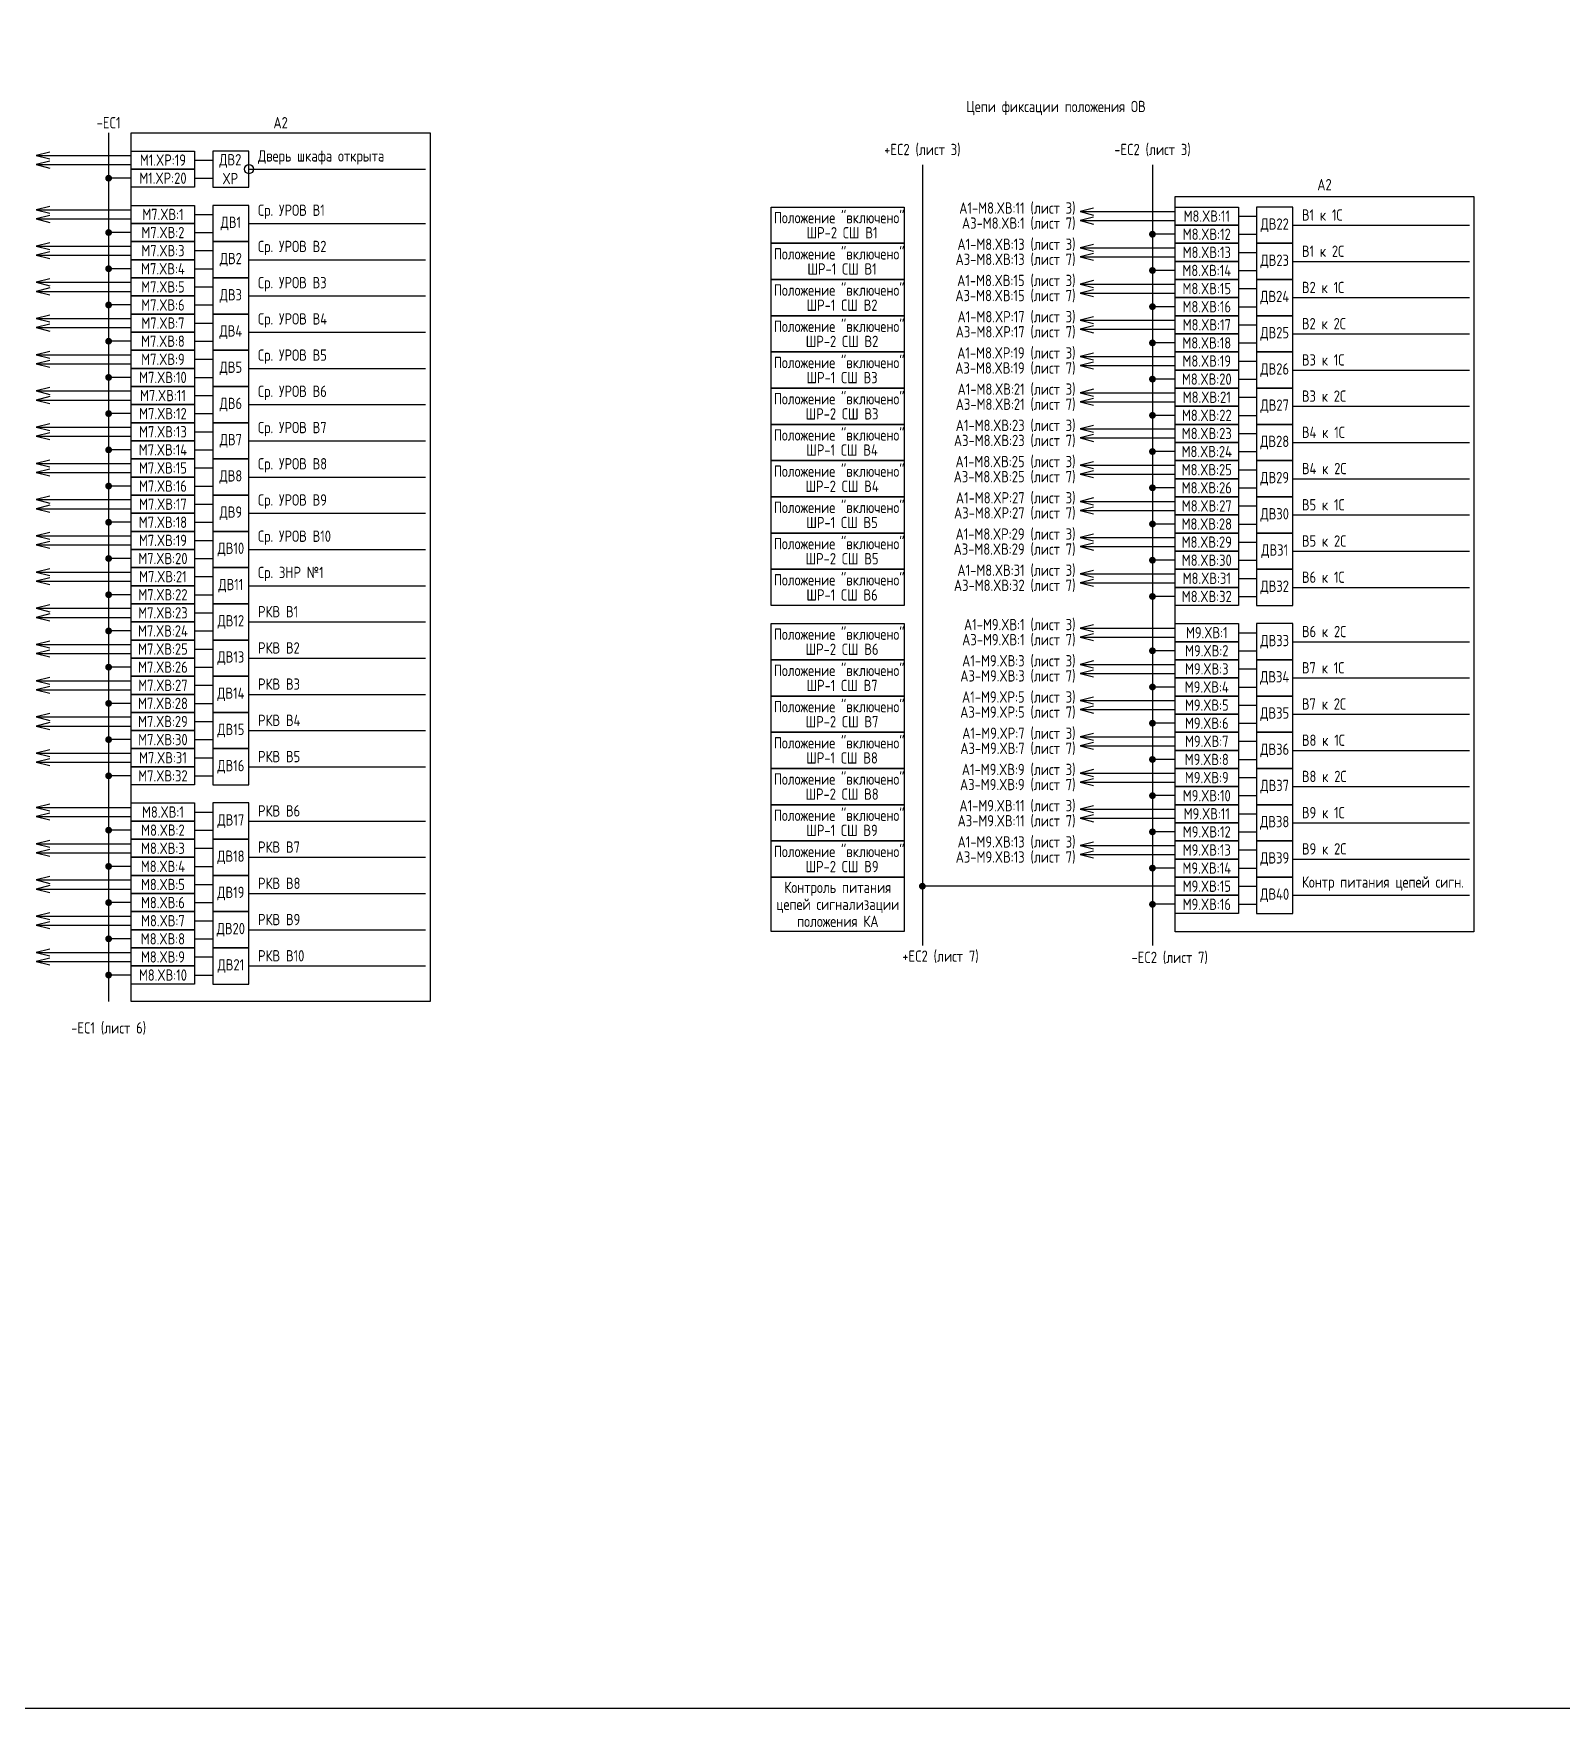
# Model space of a CAD drawing. Header units: millimetres. Extents: x -997 to 6341, y -90 to 618.
# Drawn here: x 1582.4 to 1919.9, y -90 to 280 of the extents above; entities that cross this region are included whole.
import ezdxf

# ---------------------------------------------------------------- set-up
doc = ezdxf.new("R2010")
doc.units = ezdxf.units.MM
doc.styles.add('Gost_type_A', font='GOST_A.TTF')

# ---------------------------------------------------------------- blocks, each defined once
blk = doc.blocks.new('POINT')
at = {"const_width": 0.75}
blk.add_lwpolyline([(-0.375, 0, 1), (0.375, 0, 1)], format="xyb", close=True, dxfattribs=at)

msp = doc.modelspace()

# ---------------------------------------------------------------- linework, layer by layer
for p, q in [((1599, 258), (1599, 66.15)), ((1583, 253), (1604, 253)), ((1618, 252), (1622, 252)), ((1583, 251), (1604, 251)), ((1604, 248), (1599, 248)), ((1618, 248), (1622, 248)), ((1630, 250), (1669, 250)), ((1778.75, 250.93), (1778.75, 78.49)), ((1829.58, 250.93), (1829.58, 78.49)), ((1583, 241), (1604, 241)), ((1813.58, 240.62), (1834.58, 240.62)), ((1583, 239), (1604, 239)), ((1618, 240), (1622, 240)), ((1630, 238), (1669, 238)), ((1813.58, 238.62), (1834.58, 238.62)), ((1848.58, 239.62), (1852.58, 239.62)), ((1860.58, 237.62), (1899.58, 237.62)), ((1604, 236), (1599, 236)), ((1618, 236), (1622, 236)), ((1834.58, 235.62), (1829.58, 235.62)), ((1848.58, 235.62), (1852.58, 235.62)), ((1583, 233), (1604, 233)), ((1583, 231), (1604, 231)), ((1618, 232), (1622, 232)), ((1630, 230), (1669, 230)), ((1813.58, 232.62), (1834.58, 232.62)), ((1813.58, 230.62), (1834.58, 230.62)), ((1848.58, 231.62), (1852.58, 231.62)), ((1860.58, 229.62), (1899.58, 229.62)), ((1604, 228), (1599, 228)), ((1618, 228), (1622, 228)), ((1834.58, 227.62), (1829.58, 227.62)), ((1848.58, 227.62), (1852.58, 227.62)), ((1583, 225), (1604, 225)), ((1583, 223), (1604, 223)), ((1618, 224), (1622, 224)), ((1630, 222), (1669, 222)), ((1813.58, 224.62), (1834.58, 224.62)), ((1813.58, 222.62), (1834.58, 222.62)), ((1848.58, 223.62), (1852.58, 223.62)), ((1604, 220), (1599, 220)), ((1618, 220), (1622, 220)), ((1834.58, 219.62), (1829.58, 219.62)), ((1848.58, 219.62), (1852.58, 219.62)), ((1860.58, 221.62), (1899.58, 221.62)), ((1583, 217), (1604, 217)), ((1583, 215), (1604, 215)), ((1618, 216), (1622, 216)), ((1813.58, 216.62), (1834.58, 216.62)), ((1813.58, 214.62), (1834.58, 214.62)), ((1821.18, 216.62), (1834.58, 216.62)), ((1848.58, 215.62), (1852.58, 215.62)), ((1604, 212), (1599, 212)), ((1618, 212), (1622, 212)), ((1630, 214), (1669, 214)), ((1834.58, 211.62), (1829.58, 211.62)), ((1848.58, 211.62), (1852.58, 211.62)), ((1860.58, 213.62), (1899.58, 213.62)), ((1583, 209), (1604, 209)), ((1618, 208), (1622, 208)), ((1813.58, 208.62), (1834.58, 208.62)), ((1848.58, 207.62), (1852.58, 207.62)), ((1583, 207), (1604, 207)), ((1604, 204), (1599, 204)), ((1618, 204), (1622, 204)), ((1630, 206), (1669, 206)), ((1813.58, 206.62), (1834.58, 206.62)), ((1834.58, 203.62), (1829.58, 203.62)), ((1848.58, 203.62), (1852.58, 203.62)), ((1860.58, 205.62), (1899.58, 205.62)), ((1583, 201), (1604, 201)), ((1618, 200), (1622, 200)), ((1813.58, 200.62), (1834.58, 200.62)), ((1583, 199), (1604, 199)), ((1630, 198), (1669, 198)), ((1813.58, 198.62), (1834.58, 198.62)), ((1848.58, 199.62), (1852.58, 199.62)), ((1860.58, 197.62), (1899.58, 197.62)), ((1583, 193), (1604, 193)), ((1604, 196), (1599, 196)), ((1618, 196), (1622, 196)), ((1813.58, 192.62), (1834.58, 192.62)), ((1834.58, 195.62), (1829.58, 195.62)), ((1848.58, 195.62), (1852.58, 195.62)), ((1583, 191), (1604, 191)), ((1618, 192), (1622, 192)), ((1630, 190), (1669, 190)), ((1813.58, 190.62), (1834.58, 190.62)), ((1848.58, 191.62), (1852.58, 191.62)), ((1860.58, 189.62), (1899.58, 189.62)), ((1583, 185), (1604, 185)), ((1604, 188), (1599, 188)), ((1618, 188), (1622, 188)), ((1834.58, 187.62), (1829.58, 187.62)), ((1848.58, 187.62), (1852.58, 187.62)), ((1583, 183), (1604, 183)), ((1618, 184), (1622, 184)), ((1630, 182), (1669, 182)), ((1813.58, 184.62), (1834.58, 184.62)), ((1813.58, 182.62), (1834.58, 182.62)), ((1848.58, 183.62), (1852.58, 183.62)), ((1860.58, 181.62), (1899.58, 181.62)), ((1604, 180), (1599, 180)), ((1618, 180), (1622, 180)), ((1834.58, 179.62), (1829.58, 179.62)), ((1848.58, 179.62), (1852.58, 179.62)), ((1583, 177), (1604, 177)), ((1583, 175), (1604, 175)), ((1618, 176), (1622, 176)), ((1630, 174), (1669, 174)), ((1813.58, 176.62), (1834.58, 176.62)), ((1813.58, 174.62), (1834.58, 174.62)), ((1848.58, 175.62), (1852.58, 175.62)), ((1604, 172), (1599, 172)), ((1618, 172), (1622, 172)), ((1834.58, 171.62), (1829.58, 171.62)), ((1848.58, 171.62), (1852.58, 171.62)), ((1860.58, 173.62), (1899.58, 173.62)), ((1583, 169), (1604, 169)), ((1583, 167), (1604, 167)), ((1618, 168), (1622, 168)), ((1813.58, 168.62), (1834.58, 168.62)), ((1813.58, 166.62), (1834.58, 166.62)), ((1848.58, 167.62), (1852.58, 167.62)), ((1604, 164), (1599, 164)), ((1618, 164), (1622, 164)), ((1630, 166), (1669, 166)), ((1834.58, 163.62), (1829.58, 163.62)), ((1848.58, 163.62), (1852.58, 163.62)), ((1860.58, 165.62), (1899.58, 165.62)), ((1583, 161), (1604, 161)), ((1618, 160), (1622, 160)), ((1813.58, 160.62), (1834.58, 160.62)), ((1848.58, 159.62), (1852.58, 159.62)), ((1583, 159), (1604, 159)), ((1604, 156), (1599, 156)), ((1618, 156), (1622, 156)), ((1630, 158), (1669, 158)), ((1813.58, 158.62), (1834.58, 158.62)), ((1834.58, 155.62), (1829.58, 155.62)), ((1848.58, 155.62), (1852.58, 155.62)), ((1860.58, 157.62), (1899.58, 157.62)), ((1583, 153), (1604, 153)), ((1618, 152), (1622, 152)), ((1583, 151), (1604, 151)), ((1604, 148), (1599, 148)), ((1618, 148), (1622, 148)), ((1630, 150), (1669, 150)), ((1813.58, 148.62), (1834.58, 148.62)), ((1583, 145), (1604, 145)), ((1813.58, 146.62), (1834.58, 146.62)), ((1848.58, 147.62), (1852.58, 147.62)), ((1860.58, 145.62), (1899.58, 145.62)), ((1583, 143), (1604, 143)), ((1618, 144), (1622, 144)), ((1630, 142), (1669, 142)), ((1813.58, 140.62), (1834.58, 140.62)), ((1834.58, 143.62), (1829.58, 143.62)), ((1848.58, 143.62), (1852.58, 143.62)), ((1583, 137), (1604, 137)), ((1604, 140), (1599, 140)), ((1618, 140), (1622, 140)), ((1813.58, 138.62), (1834.58, 138.62)), ((1848.58, 139.62), (1852.58, 139.62)), ((1860.58, 137.62), (1899.58, 137.62)), ((1583, 135), (1604, 135)), ((1618, 136), (1622, 136)), ((1630, 134), (1669, 134)), ((1834.58, 135.62), (1829.58, 135.62)), ((1848.58, 135.62), (1852.58, 135.62)), ((1604, 132), (1599, 132)), ((1618, 132), (1622, 132)), ((1813.58, 132.62), (1834.58, 132.62)), ((1813.58, 130.62), (1834.58, 130.62)), ((1848.58, 131.62), (1852.58, 131.62)), ((1860.58, 129.62), (1899.58, 129.62)), ((1583, 129), (1604, 129)), ((1583, 127), (1604, 127)), ((1618, 128), (1622, 128)), ((1630, 126), (1669, 126)), ((1834.58, 127.62), (1829.58, 127.62)), ((1848.58, 127.62), (1852.58, 127.62)), ((1604, 124), (1599, 124)), ((1618, 124), (1622, 124)), ((1813.58, 124.62), (1834.58, 124.62)), ((1813.58, 122.62), (1834.58, 122.62)), ((1848.58, 123.62), (1852.58, 123.62)), ((1583, 121), (1604, 121)), ((1583, 119), (1604, 119)), ((1618, 120), (1622, 120)), ((1834.58, 119.62), (1829.58, 119.62)), ((1848.58, 119.62), (1852.58, 119.62)), ((1860.58, 121.62), (1899.58, 121.62)), ((1604, 116), (1599, 116)), ((1618, 116), (1622, 116)), ((1630, 118), (1669, 118)), ((1813.58, 116.62), (1834.58, 116.62)), ((1848.58, 115.62), (1852.58, 115.62)), ((1813.58, 114.62), (1834.58, 114.62)), ((1834.58, 111.62), (1829.58, 111.62)), ((1848.58, 111.62), (1852.58, 111.62)), ((1860.58, 113.62), (1899.58, 113.62)), ((1583, 109), (1604, 109)), ((1618, 108), (1622, 108)), ((1813.58, 108.62), (1834.58, 108.62)), ((1848.58, 107.62), (1852.58, 107.62)), ((1583, 107), (1604, 107)), ((1604, 104), (1599, 104)), ((1618, 104), (1622, 104)), ((1630, 106), (1669, 106)), ((1813.58, 106.62), (1834.58, 106.62)), ((1834.58, 103.62), (1829.58, 103.62)), ((1848.58, 103.62), (1852.58, 103.62)), ((1860.58, 105.62), (1899.58, 105.62)), ((1583, 101), (1604, 101)), ((1618, 100), (1622, 100)), ((1813.58, 100.62), (1834.58, 100.62)), ((1583, 99), (1604, 99)), ((1630, 98), (1669, 98)), ((1813.58, 98.62), (1834.58, 98.62)), ((1848.58, 99.62), (1852.58, 99.62)), ((1860.58, 97.62), (1899.58, 97.62)), ((1583, 93), (1604, 93)), ((1604, 96), (1599, 96)), ((1618, 96), (1622, 96)), ((1834.58, 95.62), (1829.58, 95.62)), ((1848.58, 95.62), (1852.58, 95.62)), ((1583, 91), (1604, 91)), ((1618, 92), (1622, 92)), ((1630, 90), (1669, 90)), ((1834.58, 91.62), (1778.75, 91.62)), ((1848.58, 91.62), (1852.58, 91.62)), ((1860.58, 89.62), (1899.58, 89.62)), ((1604, 88), (1599, 88)), ((1618, 88), (1622, 88)), ((1834.58, 87.62), (1829.58, 87.62)), ((1848.58, 87.62), (1852.58, 87.62)), ((1583, 85), (1604, 85)), ((1583, 83), (1604, 83)), ((1618, 84), (1622, 84)), ((1630, 82), (1669, 82)), ((1604, 80), (1599, 80)), ((1618, 80), (1622, 80)), ((1583, 77), (1604, 77)), ((1583, 75), (1604, 75)), ((1618, 76), (1622, 76)), ((1630, 74), (1669, 74)), ((1604, 72), (1599, 72)), ((1618, 72), (1622, 72))]:
    msp.add_line(p, q)
for points in [[(-997, 618), (6340.99, 618), (6340.99, -90), (-997, -90)], [(1604, 258), (1670, 258), (1670, 66.15), (1604, 66.15)], [(1604, 254), (1618, 254), (1618, 250), (1604, 250)], [(1604, 250), (1618, 250), (1618, 246), (1604, 246)], [(1604, 242), (1618, 242), (1618, 238), (1604, 238)], [(1774.75, 233.62), (1745.37, 233.62), (1745.37, 241.62), (1774.75, 241.62)], [(1834.58, 243.96), (1900.58, 243.96), (1900.58, 81.53), (1834.58, 81.53)], [(1834.58, 241.62), (1848.58, 241.62), (1848.58, 237.62), (1834.58, 237.62)], [(1604, 238), (1618, 238), (1618, 234), (1604, 234)], [(1834.58, 237.62), (1848.58, 237.62), (1848.58, 233.62), (1834.58, 233.62)], [(1604, 234), (1618, 234), (1618, 230), (1604, 230)], [(1774.75, 225.62), (1745.37, 225.62), (1745.37, 233.62), (1774.75, 233.62)], [(1834.58, 233.62), (1848.58, 233.62), (1848.58, 229.62), (1834.58, 229.62)], [(1604, 230), (1618, 230), (1618, 226), (1604, 226)], [(1834.58, 229.62), (1848.58, 229.62), (1848.58, 225.62), (1834.58, 225.62)], [(1604, 226), (1618, 226), (1618, 222), (1604, 222)], [(1604, 222), (1618, 222), (1618, 218), (1604, 218)], [(1774.75, 217.62), (1745.37, 217.62), (1745.37, 225.62), (1774.75, 225.62)], [(1834.58, 225.62), (1848.58, 225.62), (1848.58, 221.62), (1834.58, 221.62)], [(1834.58, 221.62), (1848.58, 221.62), (1848.58, 217.62), (1834.58, 217.62)], [(1604, 218), (1618, 218), (1618, 214), (1604, 214)], [(1774.75, 209.62), (1745.37, 209.62), (1745.37, 217.62), (1774.75, 217.62)], [(1834.58, 217.62), (1848.58, 217.62), (1848.58, 213.62), (1834.58, 213.62)], [(1604, 214), (1618, 214), (1618, 210), (1604, 210)], [(1834.58, 213.62), (1848.58, 213.62), (1848.58, 209.62), (1834.58, 209.62)], [(1604, 210), (1618, 210), (1618, 206), (1604, 206)], [(1774.75, 201.62), (1745.37, 201.62), (1745.37, 209.62), (1774.75, 209.62)], [(1834.58, 209.62), (1848.58, 209.62), (1848.58, 205.62), (1834.58, 205.62)], [(1604, 206), (1618, 206), (1618, 202), (1604, 202)], [(1834.58, 205.62), (1848.58, 205.62), (1848.58, 201.62), (1834.58, 201.62)], [(1604, 202), (1618, 202), (1618, 198), (1604, 198)], [(1774.75, 193.62), (1745.37, 193.62), (1745.37, 201.62), (1774.75, 201.62)], [(1834.58, 201.62), (1848.58, 201.62), (1848.58, 197.62), (1834.58, 197.62)], [(1604, 198), (1618, 198), (1618, 194), (1604, 194)], [(1834.58, 197.62), (1848.58, 197.62), (1848.58, 193.62), (1834.58, 193.62)], [(1604, 194), (1618, 194), (1618, 190), (1604, 190)], [(1774.75, 185.62), (1745.37, 185.62), (1745.37, 193.62), (1774.75, 193.62)], [(1834.58, 193.62), (1848.58, 193.62), (1848.58, 189.62), (1834.58, 189.62)], [(1604, 190), (1618, 190), (1618, 186), (1604, 186)], [(1834.58, 189.62), (1848.58, 189.62), (1848.58, 185.62), (1834.58, 185.62)], [(1604, 186), (1618, 186), (1618, 182), (1604, 182)], [(1774.75, 177.62), (1745.37, 177.62), (1745.37, 185.62), (1774.75, 185.62)], [(1834.58, 185.62), (1848.58, 185.62), (1848.58, 181.62), (1834.58, 181.62)], [(1604, 182), (1618, 182), (1618, 178), (1604, 178)], [(1834.58, 181.62), (1848.58, 181.62), (1848.58, 177.62), (1834.58, 177.62)], [(1604, 178), (1618, 178), (1618, 174), (1604, 174)], [(1774.75, 169.62), (1745.37, 169.62), (1745.37, 177.62), (1774.75, 177.62)], [(1834.58, 177.62), (1848.58, 177.62), (1848.58, 173.62), (1834.58, 173.62)], [(1604, 174), (1618, 174), (1618, 170), (1604, 170)], [(1834.58, 173.62), (1848.58, 173.62), (1848.58, 169.62), (1834.58, 169.62)], [(1604, 170), (1618, 170), (1618, 166), (1604, 166)], [(1774.75, 161.62), (1745.37, 161.62), (1745.37, 169.62), (1774.75, 169.62)], [(1834.58, 169.62), (1848.58, 169.62), (1848.58, 165.62), (1834.58, 165.62)], [(1604, 166), (1618, 166), (1618, 162), (1604, 162)], [(1834.58, 165.62), (1848.58, 165.62), (1848.58, 161.62), (1834.58, 161.62)], [(1604, 162), (1618, 162), (1618, 158), (1604, 158)], [(1774.75, 153.62), (1745.37, 153.62), (1745.37, 161.62), (1774.75, 161.62)], [(1834.58, 161.62), (1848.58, 161.62), (1848.58, 157.62), (1834.58, 157.62)], [(1604, 158), (1618, 158), (1618, 154), (1604, 154)], [(1834.58, 157.62), (1848.58, 157.62), (1848.58, 153.62), (1834.58, 153.62)], [(1604, 154), (1618, 154), (1618, 150), (1604, 150)], [(1604, 150), (1618, 150), (1618, 146), (1604, 146)], [(1774.75, 141.62), (1745.37, 141.62), (1745.37, 149.62), (1774.75, 149.62)], [(1834.58, 149.62), (1848.58, 149.62), (1848.58, 145.62), (1834.58, 145.62)], [(1604, 146), (1618, 146), (1618, 142), (1604, 142)], [(1834.58, 145.62), (1848.58, 145.62), (1848.58, 141.62), (1834.58, 141.62)], [(1604, 142), (1618, 142), (1618, 138), (1604, 138)], [(1774.75, 133.62), (1745.37, 133.62), (1745.37, 141.62), (1774.75, 141.62)], [(1834.58, 141.62), (1848.58, 141.62), (1848.58, 137.62), (1834.58, 137.62)], [(1604, 138), (1618, 138), (1618, 134), (1604, 134)], [(1834.58, 137.62), (1848.58, 137.62), (1848.58, 133.62), (1834.58, 133.62)], [(1604, 134), (1618, 134), (1618, 130), (1604, 130)], [(1774.75, 125.62), (1745.37, 125.62), (1745.37, 133.62), (1774.75, 133.62)], [(1834.58, 133.62), (1848.58, 133.62), (1848.58, 129.62), (1834.58, 129.62)], [(1604, 130), (1618, 130), (1618, 126), (1604, 126)], [(1834.58, 129.62), (1848.58, 129.62), (1848.58, 125.62), (1834.58, 125.62)], [(1604, 126), (1618, 126), (1618, 122), (1604, 122)], [(1774.75, 117.62), (1745.37, 117.62), (1745.37, 125.62), (1774.75, 125.62)], [(1834.58, 125.62), (1848.58, 125.62), (1848.58, 121.62), (1834.58, 121.62)], [(1604, 122), (1618, 122), (1618, 118), (1604, 118)], [(1834.58, 121.62), (1848.58, 121.62), (1848.58, 117.62), (1834.58, 117.62)], [(1604, 118), (1618, 118), (1618, 114), (1604, 114)], [(1774.75, 109.62), (1745.37, 109.62), (1745.37, 117.62), (1774.75, 117.62)], [(1834.58, 117.62), (1848.58, 117.62), (1848.58, 113.62), (1834.58, 113.62)], [(1834.58, 113.62), (1848.58, 113.62), (1848.58, 109.62), (1834.58, 109.62)], [(1604, 110), (1618, 110), (1618, 106), (1604, 106)], [(1774.75, 101.62), (1745.37, 101.62), (1745.37, 109.62), (1774.75, 109.62)], [(1834.58, 109.62), (1848.58, 109.62), (1848.58, 105.62), (1834.58, 105.62)], [(1604, 106), (1618, 106), (1618, 102), (1604, 102)], [(1834.58, 105.62), (1848.58, 105.62), (1848.58, 101.62), (1834.58, 101.62)], [(1604, 102), (1618, 102), (1618, 98), (1604, 98)], [(1774.75, 93.62), (1745.37, 93.62), (1745.37, 101.62), (1774.75, 101.62)], [(1834.58, 101.62), (1848.58, 101.62), (1848.58, 97.62), (1834.58, 97.62)], [(1604, 98), (1618, 98), (1618, 94), (1604, 94)], [(1834.58, 97.62), (1848.58, 97.62), (1848.58, 93.62), (1834.58, 93.62)], [(1604, 94), (1618, 94), (1618, 90), (1604, 90)], [(1774.75, 81.62), (1745.37, 81.62), (1745.37, 93.62), (1774.75, 93.62)], [(1834.58, 93.62), (1848.58, 93.62), (1848.58, 89.62), (1834.58, 89.62)], [(1604, 90), (1618, 90), (1618, 86), (1604, 86)], [(1834.58, 89.62), (1848.58, 89.62), (1848.58, 85.62), (1834.58, 85.62)], [(1604, 86), (1618, 86), (1618, 82), (1604, 82)], [(1604, 82), (1618, 82), (1618, 78), (1604, 78)], [(1604, 78), (1618, 78), (1618, 74), (1604, 74)], [(1604, 74), (1618, 74), (1618, 70), (1604, 70)]]:
    msp.add_lwpolyline(points, close=True)
for points in [[(1586, 253.75), (1583, 253), (1586, 252.25)], [(1586, 251.75), (1583, 251), (1586, 250.25)], [(1586, 241.75), (1583, 241), (1586, 240.25)], [(1816.58, 241.37), (1813.58, 240.62), (1816.58, 239.87)], [(1586, 239.75), (1583, 239), (1586, 238.25)], [(1816.58, 239.37), (1813.58, 238.62), (1816.58, 237.87)], [(1586, 233.75), (1583, 233), (1586, 232.25)], [(1816.58, 233.37), (1813.58, 232.62), (1816.58, 231.87)], [(1586, 231.75), (1583, 231), (1586, 230.25)], [(1816.58, 231.37), (1813.58, 230.62), (1816.58, 229.87)], [(1586, 225.75), (1583, 225), (1586, 224.25)], [(1586, 223.75), (1583, 223), (1586, 222.25)], [(1816.58, 225.37), (1813.58, 224.62), (1816.58, 223.87)], [(1816.58, 223.37), (1813.58, 222.62), (1816.58, 221.87)], [(1586, 217.75), (1583, 217), (1586, 216.25)], [(1586, 215.75), (1583, 215), (1586, 214.25)], [(1816.58, 217.37), (1813.58, 216.62), (1816.58, 215.87)], [(1816.58, 215.37), (1813.58, 214.62), (1816.58, 213.87)], [(1586, 209.75), (1583, 209), (1586, 208.25)], [(1586, 207.75), (1583, 207), (1586, 206.25)], [(1816.58, 209.37), (1813.58, 208.62), (1816.58, 207.87)], [(1816.58, 207.37), (1813.58, 206.62), (1816.58, 205.87)], [(1586, 201.75), (1583, 201), (1586, 200.25)], [(1816.58, 201.37), (1813.58, 200.62), (1816.58, 199.87)], [(1586, 199.75), (1583, 199), (1586, 198.25)], [(1816.58, 199.37), (1813.58, 198.62), (1816.58, 197.87)], [(1586, 193.75), (1583, 193), (1586, 192.25)], [(1816.58, 193.37), (1813.58, 192.62), (1816.58, 191.87)], [(1586, 191.75), (1583, 191), (1586, 190.25)], [(1816.58, 191.37), (1813.58, 190.62), (1816.58, 189.87)], [(1586, 185.75), (1583, 185), (1586, 184.25)], [(1816.58, 185.37), (1813.58, 184.62), (1816.58, 183.87)], [(1586, 183.75), (1583, 183), (1586, 182.25)], [(1816.58, 183.37), (1813.58, 182.62), (1816.58, 181.87)], [(1586, 177.75), (1583, 177), (1586, 176.25)], [(1586, 175.75), (1583, 175), (1586, 174.25)], [(1816.58, 177.37), (1813.58, 176.62), (1816.58, 175.87)], [(1816.58, 175.37), (1813.58, 174.62), (1816.58, 173.87)], [(1586, 169.75), (1583, 169), (1586, 168.25)], [(1586, 167.75), (1583, 167), (1586, 166.25)], [(1816.58, 169.37), (1813.58, 168.62), (1816.58, 167.87)], [(1816.58, 167.37), (1813.58, 166.62), (1816.58, 165.87)], [(1586, 161.75), (1583, 161), (1586, 160.25)], [(1586, 159.75), (1583, 159), (1586, 158.25)], [(1816.58, 161.37), (1813.58, 160.62), (1816.58, 159.87)], [(1816.58, 159.37), (1813.58, 158.62), (1816.58, 157.87)], [(1586, 153.75), (1583, 153), (1586, 152.25)], [(1586, 151.75), (1583, 151), (1586, 150.25)], [(1816.58, 149.37), (1813.58, 148.62), (1816.58, 147.87)], [(1586, 145.75), (1583, 145), (1586, 144.25)], [(1816.58, 147.37), (1813.58, 146.62), (1816.58, 145.87)], [(1586, 143.75), (1583, 143), (1586, 142.25)], [(1816.58, 141.37), (1813.58, 140.62), (1816.58, 139.87)], [(1586, 137.75), (1583, 137), (1586, 136.25)], [(1816.58, 139.37), (1813.58, 138.62), (1816.58, 137.87)], [(1586, 135.75), (1583, 135), (1586, 134.25)], [(1816.58, 133.37), (1813.58, 132.62), (1816.58, 131.87)], [(1586, 129.75), (1583, 129), (1586, 128.25)], [(1816.58, 131.37), (1813.58, 130.62), (1816.58, 129.87)], [(1586, 127.75), (1583, 127), (1586, 126.25)], [(1816.58, 125.37), (1813.58, 124.62), (1816.58, 123.87)], [(1816.58, 123.37), (1813.58, 122.62), (1816.58, 121.87)], [(1586, 121.75), (1583, 121), (1586, 120.25)], [(1586, 119.75), (1583, 119), (1586, 118.25)], [(1816.58, 117.37), (1813.58, 116.62), (1816.58, 115.87)], [(1816.58, 115.37), (1813.58, 114.62), (1816.58, 113.87)], [(1586, 109.75), (1583, 109), (1586, 108.25)], [(1586, 107.75), (1583, 107), (1586, 106.25)], [(1816.58, 109.37), (1813.58, 108.62), (1816.58, 107.87)], [(1816.58, 107.37), (1813.58, 106.62), (1816.58, 105.87)], [(1586, 101.75), (1583, 101), (1586, 100.25)], [(1816.58, 101.37), (1813.58, 100.62), (1816.58, 99.87)], [(1586, 99.75), (1583, 99), (1586, 98.25)], [(1816.58, 99.37), (1813.58, 98.62), (1816.58, 97.87)], [(1586, 93.75), (1583, 93), (1586, 92.25)], [(1586, 91.75), (1583, 91), (1586, 90.25)], [(1586, 85.75), (1583, 85), (1586, 84.25)], [(1586, 83.75), (1583, 83), (1586, 82.25)], [(1586, 77.75), (1583, 77), (1586, 76.25)], [(1586, 75.75), (1583, 75), (1586, 74.25)]]:
    msp.add_lwpolyline(points)
at = {"ltscale": 4}
for points in [[(1622, 246), (1630, 246), (1630, 254), (1622, 254)], [(1622, 234), (1630, 234), (1630, 242), (1622, 242)], [(1852.58, 233.62), (1860.58, 233.62), (1860.58, 241.62), (1852.58, 241.62)], [(1622, 226), (1630, 226), (1630, 234), (1622, 234)], [(1852.58, 225.62), (1860.58, 225.62), (1860.58, 233.62), (1852.58, 233.62)], [(1622, 218), (1630, 218), (1630, 226), (1622, 226)], [(1852.58, 217.62), (1860.58, 217.62), (1860.58, 225.62), (1852.58, 225.62)], [(1622, 210), (1630, 210), (1630, 218), (1622, 218)], [(1852.58, 209.62), (1860.58, 209.62), (1860.58, 217.62), (1852.58, 217.62)], [(1622, 202), (1630, 202), (1630, 210), (1622, 210)], [(1852.58, 201.62), (1860.58, 201.62), (1860.58, 209.62), (1852.58, 209.62)], [(1622, 194), (1630, 194), (1630, 202), (1622, 202)], [(1852.58, 193.62), (1860.58, 193.62), (1860.58, 201.62), (1852.58, 201.62)], [(1622, 186), (1630, 186), (1630, 194), (1622, 194)], [(1852.58, 185.62), (1860.58, 185.62), (1860.58, 193.62), (1852.58, 193.62)], [(1622, 178), (1630, 178), (1630, 186), (1622, 186)], [(1852.58, 177.62), (1860.58, 177.62), (1860.58, 185.62), (1852.58, 185.62)], [(1622, 170), (1630, 170), (1630, 178), (1622, 178)], [(1852.58, 169.62), (1860.58, 169.62), (1860.58, 177.62), (1852.58, 177.62)], [(1622, 162), (1630, 162), (1630, 170), (1622, 170)], [(1852.58, 161.62), (1860.58, 161.62), (1860.58, 169.62), (1852.58, 169.62)], [(1622, 154), (1630, 154), (1630, 162), (1622, 162)], [(1852.58, 153.62), (1860.58, 153.62), (1860.58, 161.62), (1852.58, 161.62)], [(1622, 146), (1630, 146), (1630, 154), (1622, 154)], [(1852.58, 141.62), (1860.58, 141.62), (1860.58, 149.62), (1852.58, 149.62)], [(1622, 138), (1630, 138), (1630, 146), (1622, 146)], [(1852.58, 133.62), (1860.58, 133.62), (1860.58, 141.62), (1852.58, 141.62)], [(1622, 130), (1630, 130), (1630, 138), (1622, 138)], [(1852.58, 125.62), (1860.58, 125.62), (1860.58, 133.62), (1852.58, 133.62)], [(1622, 122), (1630, 122), (1630, 130), (1622, 130)], [(1852.58, 117.62), (1860.58, 117.62), (1860.58, 125.62), (1852.58, 125.62)], [(1622, 114), (1630, 114), (1630, 122), (1622, 122)], [(1852.58, 109.62), (1860.58, 109.62), (1860.58, 117.62), (1852.58, 117.62)], [(1622, 102), (1630, 102), (1630, 110), (1622, 110)], [(1852.58, 101.62), (1860.58, 101.62), (1860.58, 109.62), (1852.58, 109.62)], [(1622, 94), (1630, 94), (1630, 102), (1622, 102)], [(1852.58, 93.62), (1860.58, 93.62), (1860.58, 101.62), (1852.58, 101.62)], [(1622, 86), (1630, 86), (1630, 94), (1622, 94)], [(1852.58, 85.62), (1860.58, 85.62), (1860.58, 93.62), (1852.58, 93.62)], [(1622, 78), (1630, 78), (1630, 86), (1622, 86)], [(1622, 70), (1630, 70), (1630, 78), (1622, 78)]]:
    msp.add_lwpolyline(points, close=True, dxfattribs=at)
msp.add_circle((1630, 250), 1)

# ---------------------------------------------------------------- block references
for p in [(1599, 248), (1599, 236), (1829.58, 235.62), (1599, 228), (1829.58, 227.62), (1599, 220), (1829.58, 219.62), (1599, 212), (1829.58, 211.62), (1599, 204), (1829.58, 203.62), (1599, 196), (1829.58, 195.62), (1599, 188), (1829.58, 187.62), (1599, 180), (1829.58, 179.62), (1599, 172), (1829.58, 171.62), (1599, 164), (1829.58, 163.62), (1599, 156), (1829.58, 155.62), (1599, 148), (1829.58, 143.62), (1599, 140), (1829.58, 135.62), (1599, 132), (1829.58, 127.62), (1599, 124), (1829.58, 119.62), (1599, 116), (1829.58, 111.62), (1599, 104), (1829.58, 103.62), (1599, 96), (1829.58, 95.62), (1778.75, 91.62), (1599, 88), (1829.58, 87.62), (1599, 80), (1599, 72)]:
    msp.add_blockref('POINT', p)

# ---------------------------------------------------------------- texts
at = {"char_height": 2.5, "style": 'Gost_type_A'}
for s, insert, width, attachment_point, line_spacing_factor in [('Цепи фиксации положения ОВ', (1808.25, 263.5), 181, 5, 0.9), ('A2', (1637, 259), 66, 8, 0.9), ('A2', (1867.58, 245.32), 66, 8, 0.9), ('\\pxsm0.8;Положение "включено"\\P ШР-2 СШ В1', (1760.37, 237.62), 32.8986, 5, 0.9), ('A1-M8.XВ:11 (лист 3)\\PA3-M8.XВ:1 (лист 7) ', (1812.58, 239.62), 31, 6, 0.8), ('A1-M8.XВ:13 (лист 3)\\PA3-M8.XВ:13 (лист 7) ', (1812.58, 231.62), 31, 6, 0.8), ('\\pxsm0.8;Положение "включено"\\P ШР-1 СШ В1', (1760.37, 229.62), 32.8986, 5, 0.9), ('A1-M8.XВ:15 (лист 3)\\PA3-M8.XВ:15 (лист 7) ', (1812.58, 223.62), 31, 6, 0.8), ('\\pxsm0.8;Положение "включено"\\P ШР-1 СШ В2', (1760.37, 221.62), 32.8986, 5, 0.9), ('A1-M8.XP:17 (лист 3)\\PA3-M8.XP:17 (лист 7) ', (1812.58, 215.62), 31, 6, 0.8), ('\\pxsm0.8;Положение "включено"\\P ШР-2 СШ В2', (1760.37, 213.62), 32.8986, 5, 0.9), ('A1-M8.XP:19 (лист 3)\\PA3-M8.XВ:19 (лист 7) ', (1812.58, 207.62), 31, 6, 0.8), ('\\pxsm0.8;Положение "включено"\\P ШР-1 СШ В3', (1760.37, 205.62), 32.8986, 5, 0.9), ('\\pxsm0.8;Положение "включено"\\P ШР-2 СШ В3', (1760.37, 197.62), 32.8986, 5, 0.9), ('A1-M8.XВ:21 (лист 3)\\PA3-M8.XВ:21 (лист 7) ', (1812.58, 199.62), 31, 6, 0.8), ('\\pxsm0.8;Положение "включено"\\P ШР-1 СШ В4', (1760.37, 189.62), 32.8986, 5, 0.9), ('A1-M8.XВ:23 (лист 3)\\PA3-M8.XВ:23 (лист 7) ', (1812.58, 191.62), 31, 6, 0.8), ('\\pxsm0.8;Положение "включено"\\P ШР-2 СШ В4', (1760.37, 181.62), 32.8986, 5, 0.9), ('A1-M8.XВ:25 (лист 3)\\PA3-M8.XВ:25 (лист 7) ', (1812.58, 183.62), 31, 6, 0.8), ('A1-M8.XP:27 (лист 3)\\PA3-M8.XP:27 (лист 7) ', (1812.58, 175.62), 31, 6, 0.8), ('\\pxsm0.8;Положение "включено"\\P ШР-1 СШ В5', (1760.37, 173.62), 32.8986, 5, 0.9), ('A1-M8.XP:29 (лист 3)\\PA3-M8.XВ:29 (лист 7) ', (1812.58, 167.62), 31, 6, 0.8), ('\\pxsm0.8;Положение "включено"\\P ШР-2 СШ В5', (1760.37, 165.62), 32.8986, 5, 0.9), ('A1-M8.XВ:31 (лист 3)\\PA3-M8.XВ:32 (лист 7) ', (1812.58, 159.62), 31, 6, 0.8), ('\\pxsm0.8;Положение "включено"\\P ШР-1 СШ В6', (1760.37, 157.62), 32.8986, 5, 0.9), ('\\pxsm0.8;Положение "включено"\\P ШР-2 СШ В6', (1760.37, 145.62), 32.8986, 5, 0.9), ('A1-M9.XВ:1 (лист 3)\\PA3-M9.XВ:1 (лист 7) ', (1812.58, 147.62), 31, 6, 0.8), ('\\pxsm0.8;Положение "включено"\\P ШР-1 СШ В7', (1760.37, 137.62), 32.8986, 5, 0.9), ('A1-M9.XВ:3 (лист 3)\\PA3-M9.XВ:3 (лист 7) ', (1812.58, 139.62), 31, 6, 0.8), ('A1-M9.XP:5 (лист 3)\\PA3-M9.XP:5 (лист 7) ', (1812.58, 131.62), 31, 6, 0.8), ('\\pxsm0.8;Положение "включено"\\P ШР-2 СШ В7', (1760.37, 129.62), 32.8986, 5, 0.9), ('A1-M9.XP:7 (лист 3)\\PA3-M9.XВ:7 (лист 7) ', (1812.58, 123.62), 31, 6, 0.8), ('\\pxsm0.8;Положение "включено"\\P ШР-1 СШ В8', (1760.37, 121.62), 32.8986, 5, 0.9), ('A1-M9.XВ:9 (лист 3)\\PA3-M9.XВ:9 (лист 7) ', (1812.58, 115.62), 31, 6, 0.8), ('\\pxsm0.8;Положение "включено"\\P ШР-2 СШ В8', (1760.37, 113.62), 32.8986, 5, 0.9), ('\\pxsm0.8;Положение "включено"\\P ШР-1 СШ В9', (1760.37, 105.62), 32.8986, 5, 0.9), ('A1-M9.XВ:11 (лист 3)\\PA3-M9.XВ:11 (лист 7) ', (1812.58, 107.62), 31, 6, 0.8), ('\\pxsm0.8;Положение "включено"\\P ШР-2 СШ В9', (1760.37, 97.62), 32.8986, 5, 0.9), ('A1-M9.XВ:13 (лист 3)\\PA3-M9.XВ:13 (лист 7) ', (1812.58, 99.62), 31, 6, 0.8), ('Контроль питания цепей сигнализации положения КА', (1760.07, 87.62), 28, 5, 0.9)]:
    msp.add_mtext(s, dxfattribs=dict(at, insert=insert, width=width, attachment_point=attachment_point, line_spacing_factor=line_spacing_factor))
for s, insert, width, attachment_point in [('-EC1', (1599, 259), 20, 8), ('+EC2 (лист 3)', (1778.75, 252.84), 20, 8), ('-EC2 (лист 3)', (1829.58, 252.84), 20, 8), ('M1.XP:19', (1611, 252), 14, 5), ('ДВ2 XP', (1625.88, 250), 7.7588, 5), ('Дверь шкафа открыта', (1632, 251), 37, 7), ('M1.XP:20', (1611, 248), 14, 5), ('M7.XВ:1', (1611, 240), 14, 5), ('{\\C256;Ср. УРОВ В1}', (1632, 239), 27.8465, 7), ('M8.XВ:11', (1841.58, 239.62), 14, 5), ('В1 к 1С', (1862.58, 238.62), 27.8465, 7), ('M7.XВ:2', (1611, 236), 14, 5), ('ДВ1', (1626, 238), 7.9998, 5), ('M8.XВ:12', (1841.58, 235.62), 14, 5), ('ДВ22', (1856.58, 237.62), 7.9998, 5), ('M7.XВ:3', (1611, 232), 14, 5), ('{\\C256;Ср. УРОВ В2}', (1632, 231), 27.8465, 7), ('В1 к 2С', (1862.58, 230.62), 27.8465, 7), ('ДВ2', (1626, 230), 7.9998, 5), ('M8.XВ:13', (1841.58, 231.62), 14, 5), ('ДВ23', (1856.58, 229.62), 7.9998, 5), ('M7.XВ:4', (1611, 228), 14, 5), ('{\\C256;Ср. УРОВ В3}', (1632, 223), 27.8465, 7), ('M8.XВ:14', (1841.58, 227.62), 14, 5), ('{\\C256;M7.XВ:5}', (1611, 224), 14, 5), ('ДВ3', (1626, 222), 7.9998, 5), ('M8.XВ:15', (1841.58, 223.62), 14, 5), ('ДВ24', (1856.58, 221.62), 7.9998, 5), ('В2 к 1С', (1862.58, 222.62), 27.8465, 7), ('{\\C256;M7.XВ:6}', (1611, 220), 14, 5), ('M8.XВ:16', (1841.58, 219.62), 14, 5), ('{\\C256;M7.XВ:7}', (1611, 216), 14, 5), ('ДВ4', (1626, 214), 7.9998, 5), ('{\\C256;Ср. УРОВ В4}', (1632, 215), 27.8465, 7), ('M8.XВ:17', (1841.58, 215.62), 14, 5), ('ДВ25', (1856.58, 213.62), 7.9998, 5), ('В2 к 2С', (1862.58, 214.62), 27.8465, 7), ('{\\C256;M7.XВ:8}', (1611, 212), 14, 5), ('M8.XВ:18', (1841.58, 211.62), 14, 5), ('{\\C256;M7.XВ:9}', (1611, 208), 14, 5), ('ДВ5', (1626, 206), 7.9998, 5), ('{\\C256;Ср. УРОВ В5}', (1632, 207), 27.8465, 7), ('M8.XВ:19', (1841.58, 207.62), 14, 5), ('В3 к 1С', (1862.58, 206.62), 27.8465, 7), ('{\\C256;M7.XВ:10}', (1611, 204), 14, 5), ('M8.XВ:20', (1841.58, 203.62), 14, 5), ('ДВ26', (1856.58, 205.62), 7.9998, 5), ('{\\C256;M7.XВ:11}', (1611, 200), 14, 5), ('{\\C256;Ср. УРОВ В6}', (1632, 199), 27.8465, 7), ('M8.XВ:21', (1841.58, 199.62), 14, 5), ('В3 к 2С', (1862.58, 198.62), 35.933, 7), ('{\\C256;M7.XВ:12}', (1611, 196), 14, 5), ('ДВ6', (1626, 198), 7.9998, 5), ('M8.XВ:22', (1841.58, 195.62), 14, 5), ('ДВ27', (1856.58, 197.62), 7.9998, 5), ('{\\C256;M7.XВ:13}', (1611, 192), 14, 5), ('{\\C256;Ср. УРОВ В7}', (1632, 191), 27.8465, 7), ('M8.XВ:23', (1841.58, 191.62), 14, 5), ('В4 к 1С', (1862.58, 190.62), 41.868, 7), ('{\\C256;M7.XВ:14}', (1611, 188), 14, 5), ('ДВ7', (1626, 190), 7.9998, 5), ('M8.XВ:24', (1841.58, 187.62), 14, 5), ('ДВ28', (1856.58, 189.62), 7.9998, 5), ('{\\C256;M7.XВ:15}', (1611, 184), 14, 5), ('{\\C256;Ср. УРОВ В8}', (1632, 183), 27.8465, 7), ('В4 к 2С', (1862.58, 182.62), 42.9636, 7), ('ДВ8', (1626, 182), 7.9998, 5), ('M8.XВ:25', (1841.58, 183.62), 14, 5), ('ДВ29', (1856.58, 181.62), 7.9998, 5), ('{\\C256;M7.XВ:16}', (1611, 180), 14, 5), ('{\\C256;Ср. УРОВ В9}', (1632, 175), 27.8465, 7), ('M8.XВ:26', (1841.58, 179.62), 14, 5), ('{\\C256;M7.XВ:17}', (1611, 176), 14, 5), ('ДВ9', (1626, 174), 7.9998, 5), ('M8.XВ:27', (1841.58, 175.62), 14, 5), ('ДВ30', (1856.58, 173.62), 7.9998, 5), ('В5 к 1С', (1862.58, 174.62), 40.0707, 7), ('{\\C256;M7.XВ:18}', (1611, 172), 14, 5), ('Ср. УРОВ В10', (1632, 167), 27.8465, 7), ('M8.XВ:28', (1841.58, 171.62), 14, 5), ('M7.XВ:19', (1611, 168), 14, 5), ('ДВ10', (1626, 166), 7.9998, 5), ('M8.XВ:29', (1841.58, 167.62), 14, 5), ('ДВ31', (1856.58, 165.62), 7.9998, 5), ('В5 к 2С', (1862.58, 166.62), 38, 7), ('M7.XВ:20', (1611, 164), 14, 5), ('M8.XВ:30', (1841.58, 163.62), 14, 5), ('M7.XВ:21', (1611, 160), 14, 5), ('ДВ11', (1626, 158), 7.9998, 5), ('Ср. ЗНР №1', (1632, 159), 27.8465, 7), ('M8.XВ:31', (1841.58, 159.62), 14, 5), ('ДВ32', (1856.58, 157.62), 7.9998, 5), ('В6 к 1С', (1862.58, 158.62), 37, 7), ('M7.XВ:22', (1611, 156), 14, 5), ('M8.XВ:32', (1841.58, 155.62), 14, 5), ('M7.XВ:23', (1611, 152), 14, 5), ('РКВ В1', (1632, 151), 27.8465, 7), ('M7.XВ:24', (1611, 148), 14, 5), ('ДВ12', (1626, 150), 7.9998, 5), ('M9.XВ:1', (1841.58, 147.62), 14, 5), ('В6 к 2С', (1862.58, 146.62), 38, 7), ('M7.XВ:25', (1611, 144), 14, 5), ('РКВ В2', (1632, 143), 27.8465, 7), ('M9.XВ:2', (1841.58, 143.62), 14, 5), ('ДВ33', (1856.58, 145.62), 7.9998, 5), ('M7.XВ:26', (1611, 140), 14, 5), ('ДВ13', (1626, 142), 7.9998, 5), ('M9.XВ:3', (1841.58, 139.62), 14, 5), ('В7 к 1С', (1862.58, 138.62), 38, 7), ('M7.XВ:27', (1611, 136), 13.6386, 5), ('РКВ В3', (1632, 135), 27.8465, 7), ('ДВ34', (1856.58, 137.62), 7.9998, 5), ('M7.XВ:28', (1611, 132), 14, 5), ('ДВ14', (1626, 134), 7.9998, 5), ('M9.XВ:4', (1841.58, 135.62), 14, 5), ('РКВ В4', (1632, 127), 27.8465, 7), ('M9.XВ:5', (1841.58, 131.62), 14, 5), ('ДВ35', (1856.58, 129.62), 7.9998, 5), ('В7 к 2С', (1862.58, 130.62), 38, 7), ('M7.XВ:29', (1611, 128), 14, 5), ('ДВ15', (1626, 126), 7.9998, 5), ('M9.XВ:6', (1841.58, 127.62), 14, 5), ('M7.XВ:30', (1611, 124), 14, 5), ('M9.XВ:7', (1841.58, 123.62), 14, 5), ('ДВ36', (1856.58, 121.62), 7.9998, 5), ('В8 к 1С', (1862.58, 122.62), 38, 7), ('M7.XВ:31', (1611, 120), 14, 5), ('ДВ16', (1626, 118), 7.9998, 5), ('РКВ В5', (1632, 119), 27.8465, 7), ('M9.XВ:8', (1841.58, 119.62), 14, 5), ('M7.XВ:32', (1611, 116), 14, 5), ('M9.XВ:9', (1841.58, 115.62), 14, 5), ('ДВ37', (1856.58, 113.62), 7.9998, 5), ('В8 к 2С', (1862.58, 114.62), 38, 7), ('M9.XВ:10', (1841.58, 111.62), 14, 5), ('M8.XВ:1', (1611, 108), 14, 5), ('ДВ17', (1626, 106), 7.9998, 5), ('РКВ В6', (1632, 107), 27.8465, 7), ('M9.XВ:11', (1841.58, 107.62), 14, 5), ('В9 к 1С', (1862.58, 106.62), 27.8465, 7), ('M8.XВ:2', (1611, 104), 14, 5), ('M9.XВ:12', (1841.58, 103.62), 14, 5), ('ДВ38', (1856.58, 105.62), 7.9998, 5), ('M8.XВ:3', (1611, 100), 14, 5), ('РКВ В7', (1632, 99), 27.8465, 7), ('M9.XВ:13', (1841.58, 99.62), 14, 5), ('В9 к 2С', (1862.58, 98.62), 27.8465, 7), ('M8.XВ:4', (1611, 96), 14, 5), ('ДВ18', (1626, 98), 7.9998, 5), ('M9.XВ:14', (1841.58, 95.62), 14, 5), ('ДВ39', (1856.58, 97.62), 7.9998, 5), ('M8.XВ:5', (1611, 92), 14, 5), ('РКВ В8', (1632, 91), 27.8465, 7), ('M9.XВ:15', (1841.58, 91.62), 14, 5), ('Контр питания цепей сигн.', (1862.58, 90.62), 35.7119, 7), ('M8.XВ:6', (1611, 88), 14, 5), ('ДВ19', (1626, 90), 7.9998, 5), ('M9.XВ:16', (1841.58, 87.62), 14, 5), ('ДВ40', (1856.58, 89.62), 7.9998, 5), ('M8.XВ:7', (1611, 84), 14, 5), ('РКВ В9', (1632, 83), 27.8465, 7), ('ДВ20', (1626, 82), 7.9998, 5), ('M8.XВ:8', (1611, 80), 14, 5), ('M8.XВ:9', (1611, 76), 14, 5), ('ДВ21', (1626, 74), 7.9998, 5), ('РКВ В10', (1632, 75), 27.8465, 7), ('+EC2 (лист 7)', (1782.75, 77.42), 20, 2), ('-EC2 (лист 7)', (1833.38, 77.15), 24.2029, 2), ('M8.XВ:10', (1611, 72), 14, 5), ('-EC1 (лист 6)', (1599, 61.58), 20, 2)]:
    msp.add_mtext(s, dxfattribs=dict(at, insert=insert, width=width, attachment_point=attachment_point))

doc.saveas('drawing.dxf')
